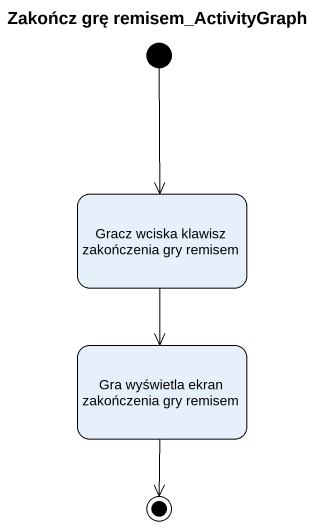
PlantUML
@startuml
title Zakończ grę remisem_ActivityGraph
hide empty description
state "Gracz wciska klawisz zakończenia gry remisem" as Gracz_wciska_klawisz
state "Gra wyświetla ekran zakończenia gry remisem" as Gra_wyświetla_ekran
[*] --> Gracz_wciska_klawisz
Gracz_wciska_klawisz --> Gra_wyświetla_ekran
Gra_wyświetla_ekran --> [*]
@enduml
